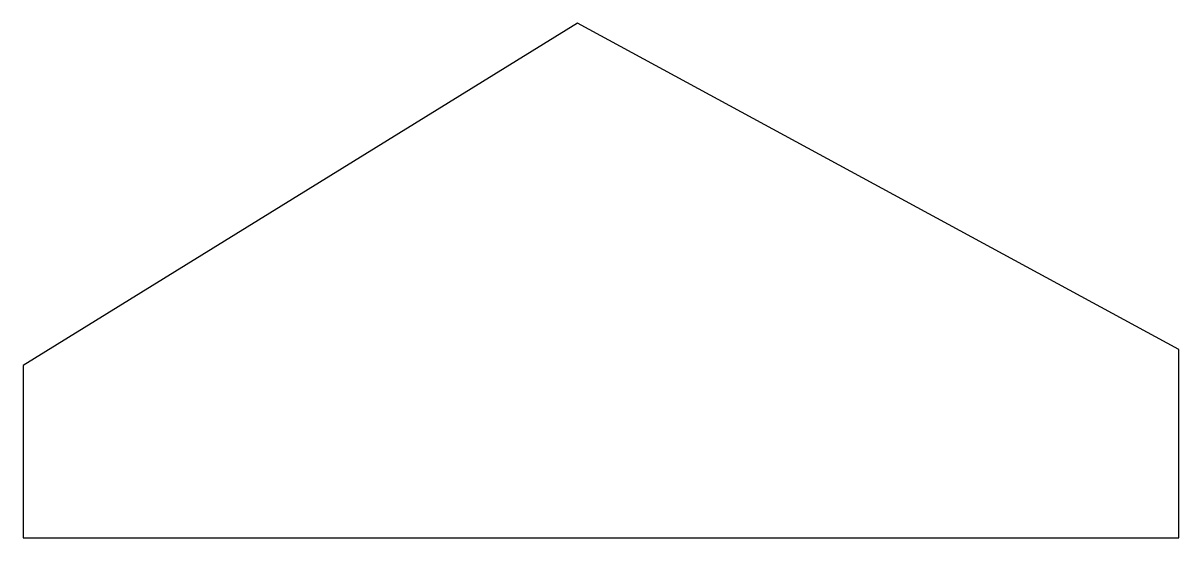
# Model space of a CAD drawing. Header units: millimetres. Extents: x 277 to 400, y 163 to 218.
import ezdxf

# ---------------------------------------------------------------- set-up
doc = ezdxf.new("R2010")
doc.units = ezdxf.units.MM
doc.header["$MEASUREMENT"] = 0
doc.layers.get('0').update_dxf_attribs({"lineweight": 0})

msp = doc.modelspace()

# ---------------------------------------------------------------- linework, layer by layer
at = {"color": 18, "lineweight": 25, "true_color": 0x000000}
msp.add_lwpolyline([(336.17, 217.96), (277.39, 181.65), (277.39, 163.39), (399.95, 163.39), (399.95, 183.35)], close=True, dxfattribs=at)
msp.add_lwpolyline([(336.17, 217.96), (277.39, 181.65), (277.39, 163.39), (399.95, 163.39), (399.95, 183.35)], close=True, dxfattribs=at)

doc.saveas('drawing.dxf')
